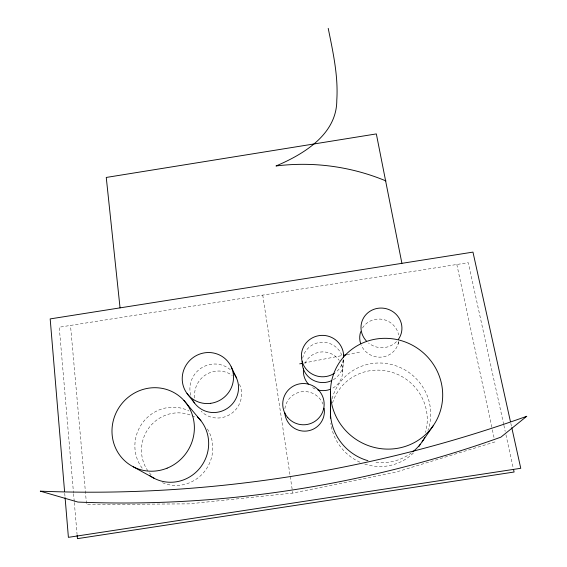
<?xml version="1.0" encoding="UTF-8"?>
<svg xmlns="http://www.w3.org/2000/svg" width="567" height="567" viewBox="0 0 567 567"><rect width="100%" height="100%" fill="white"/><g stroke="black" fill="none" stroke-linecap="round" stroke-linejoin="round"><path stroke-width="0.43" stroke-dasharray="2.83 2.13" d="M342.659 372.271L343.46 359.492M397.977 344.396L399.111 340.576M494.97 441.927L395.256 472.332L292.742 493.084L189.229 503.857L86.553 504.566L70.499 325.437M303.997 363.008L342.702 355.438M347.004 354.602L360.768 351.909M510.817 423.322L511.583 426.788M503.687 424.442L468.285 262.677L59.244 327.209L73.497 492.836M503.879 425.307L505.197 431.367M505.955 434.825L513.341 468.562M456.818 264.484L492.177 428.943M492.362 429.807L494.041 437.596M262.755 295.102L292.345 490.469M292.473 491.341L292.742 493.084M73.568 493.722L74.256 501.646M74.327 502.532L77.055 534.242M64.73 493.304L65.021 496.827M284.896 408.623A19.866 19.788 33.3 0 1 322.999 404.108M411.422 452.877A50.654 49.315 37.6 0 1 375.333 462.218M332.099 398.736A50.654 49.315 37.6 0 1 395.312 365.595A50.654 49.315 37.6 0 1 427.915 430.459M343.141 360.569A20.518 20.15 8.8 0 1 332.942 379.954M302.622 358.309A20.518 20.15 8.8 0 1 321.581 342.284A20.518 20.15 8.8 0 1 342.248 356.345M343.262 360.066A21.128 20.71 7.2 0 1 335.544 372.448M142.175 468.158A37.904 36.508 -58.4 0 1 143.734 421.316A37.904 36.508 -58.4 0 1 188.974 410.976M398.658 341.759A19.682 19.002 17.5 0 1 381.435 357.104A19.682 19.002 17.5 0 1 361.158 344.956M362.483 327.995A19.682 19.002 17.5 0 1 382.782 319.412A19.682 19.002 17.5 0 1 398.615 334.984M396.51 341.618A20.532 19.767 16 0 1 368.557 343.021M341.256 364.142A19.668 19.356 11.4 0 1 331.567 388.764M315.153 388.969A19.668 19.356 11.4 0 1 311.489 386.878M305.018 363.383A19.668 19.356 11.4 0 1 339.286 360.484M190.739 395.234A24.601 23.998 -42.3 0 1 201.32 368.011A24.601 23.998 -42.3 0 1 230.252 369.641M413.364 453.012A48.953 47.685 39.4 0 1 364.021 463.82M359.925 462.197A48.953 47.685 39.4 0 1 330.788 423.287M332.517 403.009A48.953 47.685 39.4 0 1 392.456 372.434A48.953 47.685 39.4 0 1 425.491 432.486M239.508 384.348A23.786 23.24 -44.1 0 1 231.286 413.655A23.786 23.24 -44.1 0 1 201.165 411.238M194.736 397.977A23.786 23.24 -44.1 0 1 206.317 374.44A23.786 23.24 -44.1 0 1 232.279 375.46M207.38 428.957A36.628 35.324 -59.7 0 1 203.858 472.311A36.628 35.324 -59.7 0 1 162.127 482.545M151.105 474.799A36.628 35.324 -59.7 0 1 149.426 472.885M147.888 470.858A36.628 35.324 -59.7 0 1 151.332 424.924A36.628 35.324 -59.7 0 1 196.168 417.858"/><path stroke-width="0.85" d="M330.412 410.636L330.469 391.265M330.426 412.96L330.483 393.852M422.075 441.842L433.117 425.874A56.572 54.935 31.9 0 0 390.472 338.57A56.572 54.935 31.9 0 0 336.146 416.702A56.572 54.935 31.9 0 0 433.117 425.874M299.695 363.851L302.275 363.348M343.567 355.275L346.146 354.765M133.224 466.776L154.104 478.272M183.956 400.479L200.909 420.742M187.011 393.463L194.46 402.931M231.272 366.955L236.389 377.757M510.435 421.593L472.963 252.109L50.179 318.909L64.581 491.546M511.774 427.653L520.761 468.292L68.401 537.346L65.099 497.713M513.532 469.426L514.099 472.02L77.438 538.65L77.133 535.128M328.222 28.35C332.992 51.994 338.371 75.971 336.791 100.246C336.89 134.336 303.643 154.245 275.994 165.982A213.993 211.023 -0.9 0 1 385.957 180.937M401.904 263.336L376.339 133.911L106.256 177.45L120.048 307.867M324.133 408.19A19.866 19.788 33.3 0 1 306.967 431.012A19.866 19.788 33.3 0 1 284.783 412.854M424.789 437.455A50.654 49.315 37.6 0 1 412.769 451.835M367.919 460.688A50.654 49.315 37.6 0 1 330.724 405.908M331.638 380.62A20.518 20.15 8.8 0 1 302.246 361.151M334.317 373.313A21.128 20.71 7.2 0 1 302.898 363.674A21.128 20.71 7.2 0 1 318.994 335.636A21.128 20.71 7.2 0 1 343.609 357.125M197.415 416.901A37.904 36.508 -58.4 0 1 199.853 468.115A37.904 36.508 -58.4 0 1 149.638 475.507M360.676 343.666A19.682 19.002 17.5 0 1 360.732 331.645M366.417 341.036A20.532 19.767 16 0 1 366.488 314.068A20.532 19.767 16 0 1 394.271 312.672A20.532 19.767 16 0 1 398.339 339.427M330.277 389.316A19.668 19.356 11.4 0 1 317.811 389.912M308.356 384.079A19.668 19.356 11.4 0 1 303.529 368.67M233.76 373.355A24.601 23.998 -42.3 0 1 227.105 408.531A24.601 23.998 -42.3 0 1 192.638 400.026M330.398 418.141A48.953 47.685 39.4 0 1 330.448 414.718M420.317 444.273A48.953 47.685 39.4 0 1 418.907 446.435M526.715 416.306L500.881 437.157A886.434 695.489 -11.3 0 1 77.927 502.064L40.285 491.157A990.358 750.828 -11.4 0 0 526.715 416.306M287.731 417.553A20.717 20.625 18.8 0 0 322.984 411.04A20.717 20.625 18.8 0 0 299.61 383.866A20.717 20.625 18.8 0 0 287.731 417.553M167.116 468.158A42.341 40.59 -54.3 0 0 179.782 396.524A42.341 40.59 -54.3 0 0 112.635 423.705A42.341 40.59 -54.3 0 0 167.116 468.158M210.733 403.321A25.94 25.232 -39.8 0 0 228.508 362.334A25.94 25.232 -39.8 0 0 184.36 368.479A25.94 25.232 -39.8 0 0 210.733 403.321"/></g></svg>
